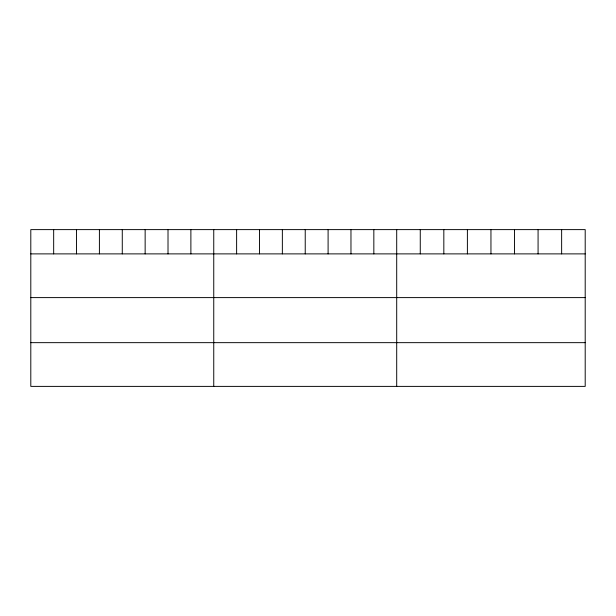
<?xml version="1.0" encoding="UTF-8"?>
<svg xmlns="http://www.w3.org/2000/svg" width="616" height="616" viewBox="0 0 616 616"><rect width="100%" height="100%" fill="white"/><g stroke="black" fill="none" stroke-linecap="round" stroke-linejoin="round"><path stroke-width="0.92" d="M585.2 253.884L585.2 386.386L30.8 386.386L30.8 229.614L585.2 229.614L585.2 253.884L30.8 253.884M30.8 297.605L585.2 297.605M30.8 342.658L585.2 342.658M561.638 229.614L561.638 253.884M538.076 229.614L538.076 253.884M514.514 229.614L514.514 253.884M490.952 229.614L490.952 253.884M467.39 229.614L467.39 253.884M443.828 229.614L443.828 253.884M420.266 229.614L420.266 253.884M396.704 229.614L396.704 386.386M373.835 229.614L373.835 253.884M350.966 229.614L350.966 253.884M328.097 229.614L328.097 253.884M305.228 229.614L305.228 253.884M282.359 229.614L282.359 253.884M259.49 229.614L259.49 253.884M236.621 229.614L236.621 253.884M213.752 229.614L213.752 386.386M190.883 229.614L190.883 253.884M168.014 229.614L168.014 253.884M145.145 229.614L145.145 253.884M122.276 229.614L122.276 253.884M99.407 229.614L99.407 253.884M76.538 229.614L76.538 253.884M53.669 229.614L53.669 253.884"/></g></svg>
